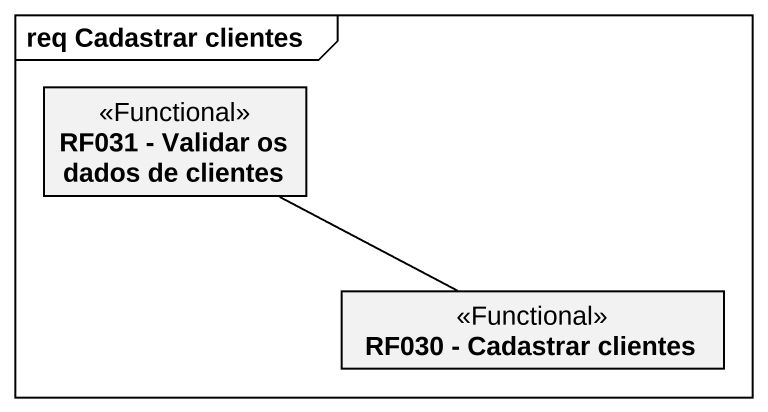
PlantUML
@startuml
mainframe req Cadastrar clientes
hide circle
hide empty members
class "RF031 - Validar os dados de clientes" as RF031_Validar_os_dados_de <<Functional>>
class "RF030 - Cadastrar clientes" as RF030_Cadastrar_clientes <<Functional>>
RF031_Validar_os_dados_de -right- RF030_Cadastrar_clientes
@enduml
